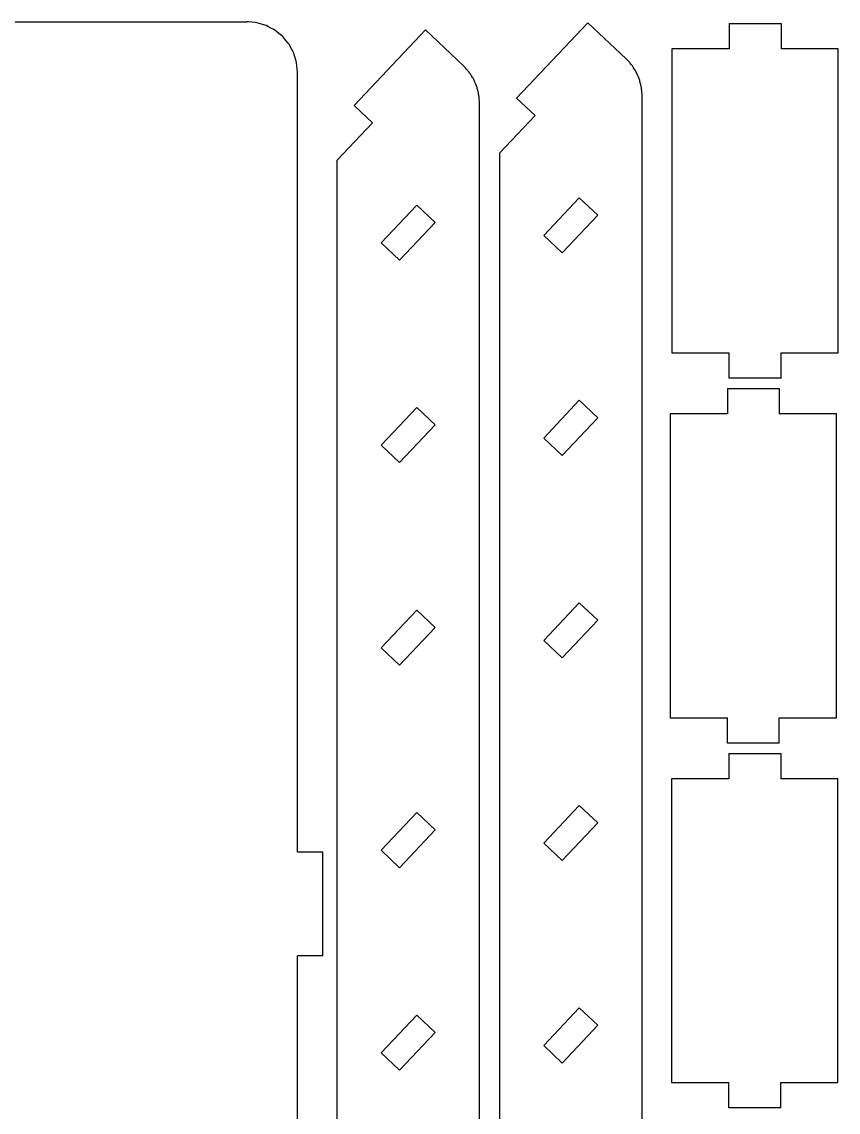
# Model space of a CAD drawing. Header units: centimetres. Extents: x -35.6 to 35, y -21 to 21.
# Drawn here: x 0.43 to 16.55, y -1.01 to 20.52 of the extents above; entities that cross this region are included whole.
import ezdxf

# ---------------------------------------------------------------- set-up
doc = ezdxf.new("R2010")
doc.units = ezdxf.units.CM
doc.header["$MEASUREMENT"] = 0
doc.layers.add('Capa 1', color=7, linetype='Continuous')

msp = doc.modelspace()

# ---------------------------------------------------------------- linework, layer by layer
at = {"layer": 'Capa 1', "color": 1, "lineweight": 25}
for points in [[(-10.52285, 20.5217), (-10.52285, 20.5217), (4.87717, 20.5217), (4.87717, 20.5217)], [(10.20016, 19.0128), (10.20016, 19.0128), (11.6075, 20.50343), (11.6075, 20.50343)], [(11.6075, 20.50343), (11.6075, 20.50343), (12.36124, 19.7918), (12.36124, 19.7918)], [(14.39419, 20.48614), (14.39419, 20.48614), (15.41918, 20.48614), (15.41918, 20.48614)], [(14.39419, 20.48614), (14.39419, 20.48614), (14.39419, 19.98615), (14.39419, 19.98615)], [(15.41918, 20.48614), (15.41918, 20.48614), (15.41918, 19.98615), (15.41918, 19.98615)], [(6.99155, 18.87015), (6.99155, 18.87015), (8.39888, 20.36074), (8.39888, 20.36074)], [(8.39888, 20.36074), (8.39888, 20.36074), (9.15263, 19.64912), (9.15263, 19.64912)], [(13.26667, 19.98615), (13.26667, 19.98615), (13.26667, 13.98614), (13.26667, 13.98614)], [(14.39419, 19.98615), (14.39419, 19.98615), (13.26667, 19.98615), (13.26667, 19.98615)], [(16.5467, 19.98615), (16.5467, 19.98615), (15.41918, 19.98615), (15.41918, 19.98615)], [(16.5467, 13.98614), (16.5467, 13.98614), (16.5467, 19.98615), (16.5467, 19.98615)], [(5.87716, 4.1217), (5.87716, 4.1217), (5.87716, 19.52172), (5.87716, 19.52172)], [(10.20016, 19.0128), (10.20016, 19.0128), (10.56373, 18.66955), (10.56373, 18.66955)], [(12.67472, -8.22757), (12.67472, -8.22757), (12.67472, 19.06466), (12.67472, 19.06466)], [(6.99155, 18.87015), (6.99155, 18.87015), (7.35512, 18.52686), (7.35512, 18.52686)], [(9.46611, -8.37026), (9.46611, -8.37026), (9.46611, 18.92197), (9.46611, 18.92197)], [(7.35512, 18.52686), (7.35512, 18.52686), (6.65143, 17.78158), (6.65143, 17.78158)], [(10.56373, 18.66955), (10.56373, 18.66955), (9.86005, 17.92427), (9.86005, 17.92427)], [(9.86005, 17.92427), (9.86005, 17.92427), (9.86005, -9.36796), (9.86005, -9.36796)], [(6.65143, 17.78158), (6.65143, 17.78158), (6.65143, -9.51065), (6.65143, -9.51065)], [(11.43746, 17.04585), (11.43746, 17.04585), (10.73377, 16.30054), (10.73377, 16.30054)], [(11.80103, 16.7026), (11.80103, 16.7026), (11.43746, 17.04585), (11.43746, 17.04585)], [(8.22884, 16.90316), (8.22884, 16.90316), (7.52516, 16.15785), (7.52516, 16.15785)], [(8.59238, 16.55991), (8.59238, 16.55991), (8.22884, 16.90316), (8.22884, 16.90316)], [(11.09734, 15.95729), (11.09734, 15.95729), (11.80103, 16.7026), (11.80103, 16.7026)], [(7.88873, 15.8146), (7.88873, 15.8146), (8.59238, 16.55991), (8.59238, 16.55991)], [(7.52516, 16.15785), (7.52516, 16.15785), (7.88873, 15.8146), (7.88873, 15.8146)], [(10.73377, 16.30054), (10.73377, 16.30054), (11.09734, 15.95729), (11.09734, 15.95729)], [(13.26667, 13.98614), (13.26667, 13.98614), (14.39419, 13.98614), (14.39419, 13.98614)], [(14.39419, 13.48615), (14.39419, 13.48615), (14.39419, 13.98614), (14.39419, 13.98614)], [(15.41918, 13.48615), (15.41918, 13.48615), (15.41918, 13.98614), (15.41918, 13.98614)], [(15.41918, 13.98614), (15.41918, 13.98614), (16.5467, 13.98614), (16.5467, 13.98614)], [(15.41918, 13.48615), (15.41918, 13.48615), (14.39419, 13.48615), (14.39419, 13.48615)], [(14.3589, 13.27606), (14.3589, 13.27606), (15.38389, 13.27606), (15.38389, 13.27606)], [(14.3589, 13.27606), (14.3589, 13.27606), (14.3589, 12.77607), (14.3589, 12.77607)], [(15.38389, 13.27606), (15.38389, 13.27606), (15.38389, 12.77607), (15.38389, 12.77607)], [(11.43746, 13.04585), (11.43746, 13.04585), (10.73377, 12.30053), (10.73377, 12.30053)], [(11.80103, 12.70259), (11.80103, 12.70259), (11.43746, 13.04585), (11.43746, 13.04585)], [(8.22884, 12.90316), (8.22884, 12.90316), (7.52516, 12.15784), (7.52516, 12.15784)], [(8.59238, 12.5599), (8.59238, 12.5599), (8.22884, 12.90316), (8.22884, 12.90316)], [(13.23139, 12.77607), (13.23139, 12.77607), (13.23139, 6.77606), (13.23139, 6.77606)], [(14.3589, 12.77607), (14.3589, 12.77607), (13.23139, 12.77607), (13.23139, 12.77607)], [(16.51141, 12.77607), (16.51141, 12.77607), (15.38389, 12.77607), (15.38389, 12.77607)], [(16.51141, 6.77606), (16.51141, 6.77606), (16.51141, 12.77607), (16.51141, 12.77607)], [(7.88873, 11.81459), (7.88873, 11.81459), (8.59238, 12.5599), (8.59238, 12.5599)], [(11.09734, 11.95728), (11.09734, 11.95728), (11.80103, 12.70259), (11.80103, 12.70259)], [(10.73377, 12.30053), (10.73377, 12.30053), (11.09734, 11.95728), (11.09734, 11.95728)], [(7.52516, 12.15784), (7.52516, 12.15784), (7.88873, 11.81459), (7.88873, 11.81459)], [(11.43746, 9.04584), (11.43746, 9.04584), (10.73377, 8.30053), (10.73377, 8.30053)], [(11.80103, 8.70259), (11.80103, 8.70259), (11.43746, 9.04584), (11.43746, 9.04584)], [(8.22884, 8.90315), (8.22884, 8.90315), (7.52516, 8.15784), (7.52516, 8.15784)], [(8.59238, 8.5599), (8.59238, 8.5599), (8.22884, 8.90315), (8.22884, 8.90315)], [(11.09734, 7.95727), (11.09734, 7.95727), (11.80103, 8.70259), (11.80103, 8.70259)], [(7.88873, 7.81459), (7.88873, 7.81459), (8.59238, 8.5599), (8.59238, 8.5599)], [(10.73377, 8.30053), (10.73377, 8.30053), (11.09734, 7.95727), (11.09734, 7.95727)], [(7.52516, 8.15784), (7.52516, 8.15784), (7.88873, 7.81459), (7.88873, 7.81459)], [(13.23139, 6.77606), (13.23139, 6.77606), (14.3589, 6.77606), (14.3589, 6.77606)], [(14.3589, 6.27607), (14.3589, 6.27607), (14.3589, 6.77606), (14.3589, 6.77606)], [(15.38389, 6.27607), (15.38389, 6.27607), (15.38389, 6.77606), (15.38389, 6.77606)], [(15.38389, 6.77606), (15.38389, 6.77606), (16.51141, 6.77606), (16.51141, 6.77606)], [(15.38389, 6.27607), (15.38389, 6.27607), (14.3589, 6.27607), (14.3589, 6.27607)], [(14.38721, 6.07296), (14.38721, 6.07296), (15.41221, 6.07296), (15.41221, 6.07296)], [(14.38721, 6.07296), (14.38721, 6.07296), (14.38721, 5.57297), (14.38721, 5.57297)], [(15.41221, 6.07296), (15.41221, 6.07296), (15.41221, 5.57297), (15.41221, 5.57297)], [(13.2597, 5.57297), (13.2597, 5.57297), (13.2597, -0.42704), (13.2597, -0.42704)], [(14.38721, 5.57297), (14.38721, 5.57297), (13.2597, 5.57297), (13.2597, 5.57297)], [(16.53972, 5.57297), (16.53972, 5.57297), (15.41221, 5.57297), (15.41221, 5.57297)], [(16.53972, -0.42704), (16.53972, -0.42704), (16.53972, 5.57297), (16.53972, 5.57297)], [(11.43746, 5.04583), (11.43746, 5.04583), (10.73377, 4.30052), (10.73377, 4.30052)], [(11.80103, 4.70258), (11.80103, 4.70258), (11.43746, 5.04583), (11.43746, 5.04583)], [(8.22884, 4.90315), (8.22884, 4.90315), (7.52516, 4.15787), (7.52516, 4.15787)], [(8.59238, 4.55989), (8.59238, 4.55989), (8.22884, 4.90315), (8.22884, 4.90315)], [(7.88873, 3.81461), (7.88873, 3.81461), (8.59238, 4.55989), (8.59238, 4.55989)], [(11.09734, 3.95727), (11.09734, 3.95727), (11.80103, 4.70258), (11.80103, 4.70258)], [(6.37715, 4.1217), (6.37715, 4.1217), (5.87716, 4.1217), (5.87716, 4.1217)], [(6.37715, 2.07171), (6.37715, 2.07171), (6.37715, 4.1217), (6.37715, 4.1217)], [(7.52516, 4.15787), (7.52516, 4.15787), (7.88873, 3.81461), (7.88873, 3.81461)], [(10.73377, 4.30052), (10.73377, 4.30052), (11.09734, 3.95727), (11.09734, 3.95727)], [(6.37715, 2.07171), (6.37715, 2.07171), (5.87716, 2.07171), (5.87716, 2.07171)], [(5.87716, -2.02831), (5.87716, -2.02831), (5.87716, 2.07171), (5.87716, 2.07171)], [(8.22884, 0.90314), (8.22884, 0.90314), (7.52516, 0.15786), (7.52516, 0.15786)], [(8.59238, 0.55989), (8.59238, 0.55989), (8.22884, 0.90314), (8.22884, 0.90314)], [(11.43746, 1.04583), (11.43746, 1.04583), (10.73377, 0.30055), (10.73377, 0.30055)], [(11.80103, 0.70257), (11.80103, 0.70257), (11.43746, 1.04583), (11.43746, 1.04583)], [(11.09734, -0.0427), (11.09734, -0.0427), (11.80103, 0.70257), (11.80103, 0.70257)], [(7.88873, -0.18539), (7.88873, -0.18539), (8.59238, 0.55989), (8.59238, 0.55989)], [(10.73377, 0.30055), (10.73377, 0.30055), (11.09734, -0.0427), (11.09734, -0.0427)], [(7.52516, 0.15786), (7.52516, 0.15786), (7.88873, -0.18539), (7.88873, -0.18539)], [(13.2597, -0.42704), (13.2597, -0.42704), (14.38721, -0.42704), (14.38721, -0.42704)], [(14.38721, -0.92703), (14.38721, -0.92703), (14.38721, -0.42704), (14.38721, -0.42704)], [(15.41221, -0.92703), (15.41221, -0.92703), (15.41221, -0.42704), (15.41221, -0.42704)], [(15.41221, -0.42704), (15.41221, -0.42704), (16.53972, -0.42704), (16.53972, -0.42704)], [(15.41221, -0.92703), (15.41221, -0.92703), (14.38721, -0.92703), (14.38721, -0.92703)]]:
    msp.add_open_spline(points, degree=3, dxfattribs=at)
for points in [[(5.87716, 19.52172), (5.87716, 19.52172), (5.85793, 19.7168), (5.85793, 19.7168), (5.85793, 19.7168), (5.85793, 19.7168), (5.80103, 19.90437), (5.80103, 19.90437), (5.80103, 19.90437), (5.80103, 19.90437), (5.70864, 20.07727), (5.70864, 20.07727), (5.70864, 20.07727), (5.70864, 20.07727), (5.58425, 20.22882), (5.58425, 20.22882), (5.58425, 20.22882), (5.58425, 20.22882), (5.43273, 20.35318), (5.43273, 20.35318), (5.43273, 20.35318), (5.43273, 20.35318), (5.25983, 20.44557), (5.25983, 20.44557), (5.25983, 20.44557), (5.25983, 20.44557), (5.07226, 20.50247), (5.07226, 20.50247), (5.07226, 20.50247), (5.07226, 20.50247), (4.87717, 20.5217), (4.87717, 20.5217)], [(9.46611, 18.92197), (9.46611, 18.92197), (9.46096, 19.02357), (9.46096, 19.02357), (9.46096, 19.02357), (9.46096, 19.02357), (9.44547, 19.12411), (9.44547, 19.12411), (9.44547, 19.12411), (9.44547, 19.12411), (9.41989, 19.22257), (9.41989, 19.22257), (9.41989, 19.22257), (9.41989, 19.22257), (9.3844, 19.31789), (9.3844, 19.31789), (9.3844, 19.31789), (9.3844, 19.31789), (9.33942, 19.40912), (9.33942, 19.40912), (9.33942, 19.40912), (9.33942, 19.40912), (9.28541, 19.49534), (9.28541, 19.49534), (9.28541, 19.49534), (9.28541, 19.49534), (9.22294, 19.5756), (9.22294, 19.5756), (9.22294, 19.5756), (9.22294, 19.5756), (9.15263, 19.64912), (9.15263, 19.64912)], [(12.67472, 19.06466), (12.67472, 19.06466), (12.66957, 19.16626), (12.66957, 19.16626), (12.66957, 19.16626), (12.66957, 19.16626), (12.65408, 19.2668), (12.65408, 19.2668), (12.65408, 19.2668), (12.65408, 19.2668), (12.62851, 19.36522), (12.62851, 19.36522), (12.62851, 19.36522), (12.62851, 19.36522), (12.59302, 19.46058), (12.59302, 19.46058), (12.59302, 19.46058), (12.59302, 19.46058), (12.54804, 19.55181), (12.54804, 19.55181), (12.54804, 19.55181), (12.54804, 19.55181), (12.49403, 19.63803), (12.49403, 19.63803), (12.49403, 19.63803), (12.49403, 19.63803), (12.43155, 19.71828), (12.43155, 19.71828), (12.43155, 19.71828), (12.43155, 19.71828), (12.36124, 19.7918), (12.36124, 19.7918)]]:
    msp.add_open_spline(points, degree=3, knots=[0, 0, 0, 0, 0.11111111, 0.11111111, 0.11111111, 0.11111112, 0.22222222, 0.22222222, 0.22222222, 0.22222223, 0.33333333, 0.33333333, 0.33333333, 0.33333334, 0.44444444, 0.44444444, 0.44444444, 0.44444445, 0.55555556, 0.55555556, 0.55555556, 0.55555557, 0.66666667, 0.66666667, 0.66666667, 0.66666668, 0.77777778, 0.77777778, 0.77777778, 0.77777779, 1, 1, 1, 1], dxfattribs=at)

doc.saveas('drawing.dxf')
